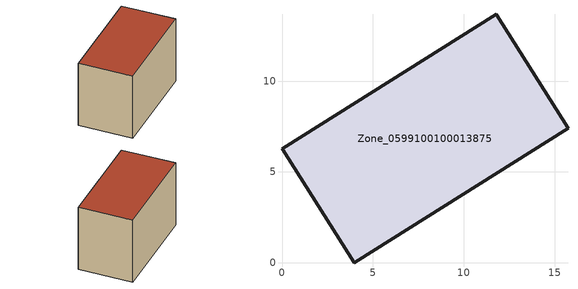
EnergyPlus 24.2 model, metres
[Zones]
Zone_0599100100013875
 floor ground (C_G): 3.96,0 0,6.28 11.78,13.68 15.72,7.39 z0
 wall outside (C_F): 0,6.28 3.96,0 15.72,7.39 11.78,13.68 0,6.28 z0:9.36
 roof outside (C_R): 15.72,7.39 11.78,13.68 0,6.28 3.96,0 z9.36
[BUILDING]
Pand.0599100100013875: North Axis=0; Terrain=City; Loads Convergence Tolerance Value=0.04; Temperature Convergence Tolerance Value=0.4; Solar Distribution=FullExterior; Maximum Number of Warmup Days=25; Minimum Number of Warmup Days=1
[Site:Location]
Rotterdam.The.Hague.AP_ZH_NLD Design_Conditions: Latitude=51.96; Longitude=4.45; Time Zone=1; Elevation=-4.5
[SITE:GROUNDTEMPERATURE:BUILDINGSURFACE]
18, 18, 18, 18, 18, 18, 18, 18, 18, 18, 18, 18
[MATERIAL] Thermal Absorptance=0.9; Solar Absorptance=0.7; Visible Absorptance=0.7
Name | Roughness | Thickness | Conductivity | Density | Specific Heat
G.D.2015-2018 | MediumSmooth | 0.15 | 0.0428571 | 540 | 1210
F.D.2015-2018 | Rough | 0.3 | 0.0666667 | 1920 | 840
R.D.2015-2018 | MediumRough | 0.2 | 0.0333333 | 1500 | 1000
[CONSTRUCTION]
C_G: G.D.2015-2018
C_F: F.D.2015-2018
C_R: R.D.2015-2018
[ZONE]
Zone_0599100100013875: Type=1; Multiplier=1; Ceiling Height=Autocalculate; Volume=Autocalculate; Floor Area=autocalculate; Part of Total Floor Area=Yes
[ZONEINFILTRATION:DESIGNFLOWRATE]
Infil_Zone_0599100100013875: Zone or ZoneList or Space or SpaceList=Zone_0599100100013875; Schedule=AlwaysOn; Design Flow Rate Calculation Method=Flow/Area; Flow Rate per Floor Area=0.0021; Constant Term Coefficient=1; Temperature Term Coefficient=0; Velocity Term Coefficient=0; Velocity Squared Term Coefficient=0
[HVACTEMPLATE:ZONE:IDEALLOADSAIRSYSTEM]
Zone_0599100100013875: Maximum Heating Supply Air Temperature=50; Minimum Cooling Supply Air Temperature=13; Maximum Heating Supply Air Humidity Ratio=0.0156; Minimum Cooling Supply Air Humidity Ratio=0.0077; Heating Limit=NoLimit; Cooling Limit=NoLimit; Dehumidification Control Type=ConstantSensibleHeatRatio; Cooling Sensible Heat Ratio=0.7; Dehumidification Setpoint=60; Humidification Control Type=None; Humidification Setpoint=30; Outdoor Air Method=None; Outdoor Air Flow Rate per Person=0.00944; Outdoor Air Flow Rate per Zone Floor Area=0; Outdoor Air Flow Rate per Zone=0; Demand Controlled Ventilation Type=None; Outdoor Air Economizer Type=NoEconomizer; Heat Recovery Type=None; Sensible Heat Recovery Effectiveness=0.7; Latent Heat Recovery Effectiveness=0.65
[ZONECONTROL:THERMOSTAT]
ThermostatControl_Zone_0599100100013875: Zone or ZoneList=Zone_0599100100013875; Control Type Schedule=DualSetpointControlType; Control 1=Thermostat_Zone_0599100100013875; Temperature Difference Between Cutout And Setpoint=0
[THERMOSTATSETPOINT:DUALSETPOINT]
Thermostat_Zone_0599100100013875: Heating Setpoint Temperature Schedule=HeatingSetpoint_Zone_0599100100013875; Cooling Setpoint Temperature Schedule=CoolingSetpoint_Zone_0599100100013875
[SCHEDULE:COMPACT]
HeatingSetpoint_Zone_0599100100013875: Through: 12/31, For: AllDays, Until: 24:00, 21
CoolingSetpoint_Zone_0599100100013875: Through: 12/31, For: AllDays, Until: 24:00, 24
DualSetpointControlType: Through: 12/31, For: AllDays, Until: 24:00, 4
AlwaysOn: Through: 12/31, For: AllDays, Until: 24:00, 1
